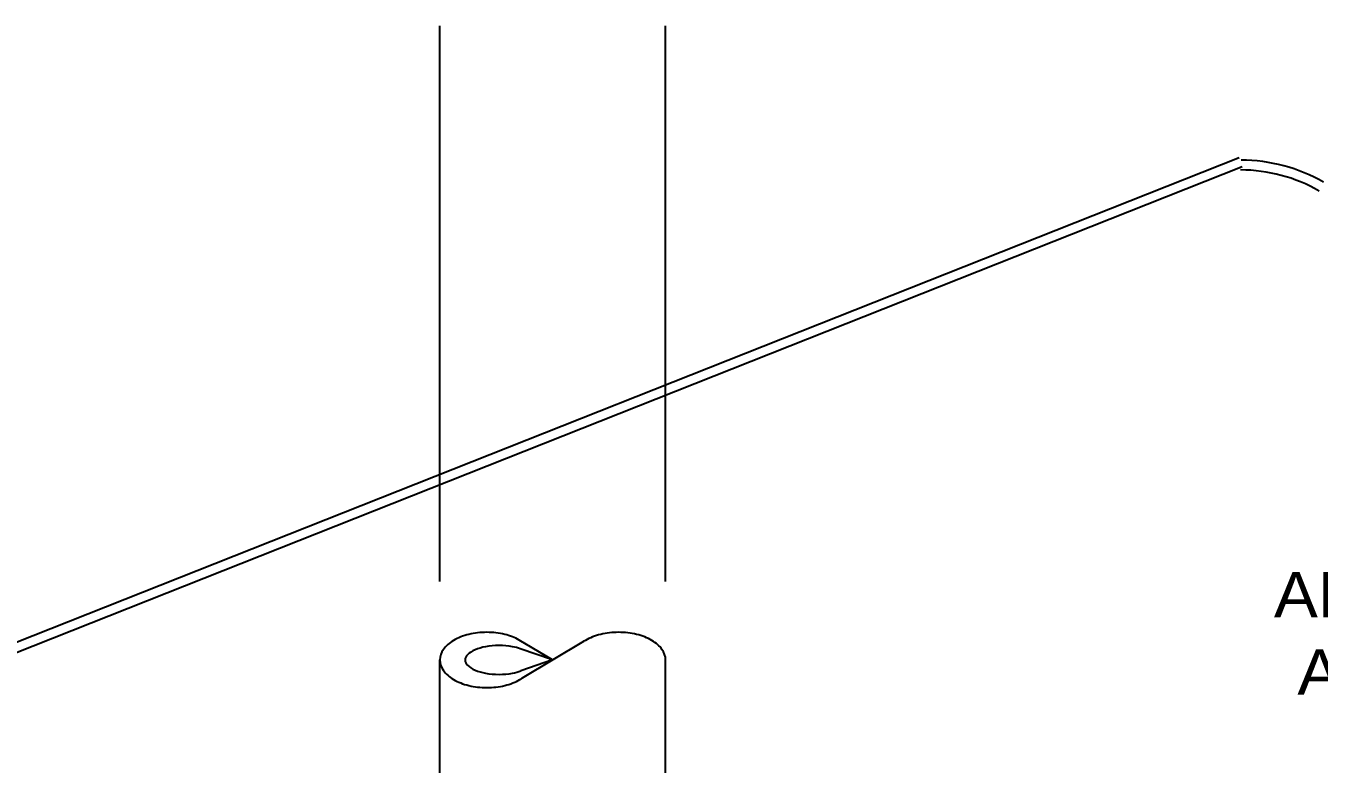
# Model space of a CAD drawing. Header units: centimetres. Extents: x 394264 to 551709, y 50011 to 59011.
# Drawn here: x 525244.8 to 525574.2, y 54335.5 to 54523.6 of the extents above; entities that cross this region are included whole.
import ezdxf

# ---------------------------------------------------------------- set-up
doc = ezdxf.new("R2010")
doc.units = ezdxf.units.CM
for name, color, linetype, lineweight in [('-M-YNGN-ZON3', 6, 'SP', 30), ('0-KRCN-DETAY-YAZI', 71, 'Continuous', 35), ('0-KRCN-YNG-CIHAZ', 4, 'Continuous', 30)]:
    doc.layers.add(name, color=color, linetype=linetype, lineweight=lineweight)
doc.styles.add('CIZGI', font='tahoma.ttf', dxfattribs={"width": 0.8, "oblique": 20})
doc.styles.add('ROMAND', font='arial.ttf', dxfattribs={"height": 0.5})
doc.linetypes.add('SP', pattern='A,2,-0.1,["SP",CIZGI,S=0.14,R=0.2,X=0,Y=-0.07],-0.255', length=2.355)

# ---------------------------------------------------------------- blocks, each defined once
blk = doc.blocks.new('A$C66BCA59E')
at = {"layer": '0-KRCN-YNG-CIHAZ', "color": 31, "linetype": 'Continuous', "lineweight": -3, "extrusion": (0, 0.816497, 0.57735)}
for p, q in [((678.28, -451.25, 2385.77), (678.28, -309.63, 2312.77)), ((735.8, -451.25, 2385.77), (735.8, -309.63, 2312.77)), ((707.03, -471.25, 2385.77), (698.53, -466.17, 2378.57)), ((699.38, -475.81, 2392.21), (715.01, -466.5, 2379.05)), ((707.03, -471.25, 2385.77), (698.79, -468.4, 2381.72)), ((678.28, -653.2, 2467.42), (678.28, -471.25, 2385.77)), ((707.03, -471.25, 2385.77), (698.94, -474.06, 2389.74)), ((735.8, -653.2, 2467.42), (735.8, -471.25, 2385.77))]:
    blk.add_line(p, q, dxfattribs=at)
at = {"layer": '0-KRCN-YNG-CIHAZ', "color": 31, "linetype": 'Continuous', "lineweight": -3}
for p, q in [((532.16, -481.85, 2660.53), (881.92, -343.15, 2660.53)), ((534.92, -483.44, 2660.53), (882.72, -345.52, 2660.53))]:
    blk.add_line(p, q, dxfattribs=at)
at = {"layer": '0-KRCN-YNG-CIHAZ', "color": 31, "linetype": 'Continuous', "lineweight": -3, "extrusion": (0, 0.816497, 0.57735), "elevation": 992.65}
for points in [[(-698.53, 2211.24, 0.093588), (-694.82, 2208.78, 0.100287), (-690.26, 2207.85, 0.100287), (-685.69, 2208.78, 0.099217), (-681.8, 2211.42, 0.097741), (-679.21, 2215.37, 0.096722), (-678.3, 2220.05, 0.096722)], [(-735.8, 2220.05, 0.096722), (-734.89, 2215.37, 0.097741), (-732.3, 2211.42, 0.099217), (-728.41, 2208.78, 0.100287), (-723.84, 2207.85, 0.100287), (-719.28, 2208.78, 0.099217), (-715.39, 2211.42, 0.011198), (-715.01, 2211.82, 0.096722)], [(-698.79, 2215.1, 0.061353), (-696.79, 2214.21, 0.074033), (-693.38, 2213.7, 0.074033), (-689.97, 2214.21, 0.084788), (-687.27, 2215.56, 0.106339), (-685.35, 2217.73, 0.128983), (-684.74, 2220.05, 0.128983)], [(-678.3, 2220.05, 0.096722), (-679.21, 2224.73, 0.097741), (-681.8, 2228.68, 0.099217), (-685.69, 2231.33, 0.100287), (-690.26, 2232.25, 0.100287), (-694.82, 2231.33, 0.099217), (-698.71, 2228.68, 0.020454), (-699.38, 2227.94, 0.096722)], [(-684.74, 2220.05, 0.128983), (-685.35, 2222.37, 0.106339), (-687.27, 2224.54, 0.084788), (-689.97, 2225.89, 0.074033), (-693.38, 2226.4, 0.074033), (-696.79, 2225.89, 0.066121), (-698.94, 2224.92, 0.106339)]]:
    blk.add_lwpolyline(points, format="xyb", dxfattribs=at)
at = {"layer": '0-KRCN-YNG-CIHAZ', "color": 31, "linetype": 'Continuous', "lineweight": -3}
for centre, radius in [((882.42, -385.87, 2660.53), 42), ((882.29, -386.37, 2660.53), 40)]:
    blk.add_arc(centre, radius, 60, 90, dxfattribs=at)
at = {"layer": '0-KRCN-DETAY-YAZI', "extrusion": (0, 0.816497, 0.57735), "style": 'ROMAND', "width": 0.6}
for s, p in [('AKIŞ ALARM', (-890.78, 1610.08, 574.66)), ('ANAHTARI', (-896.76, 1653.39, 581.13))]:
    blk.add_text(s, height=20, rotation=180, dxfattribs=at).set_placement(p)

msp = doc.modelspace()

# ---------------------------------------------------------------- block references
at = {"layer": '-M-YNGN-ZON3'}
msp.add_blockref('A$C66BCA59E', (524671.91, 54833.28, -2010.95), dxfattribs=at)

doc.saveas('drawing.dxf')
